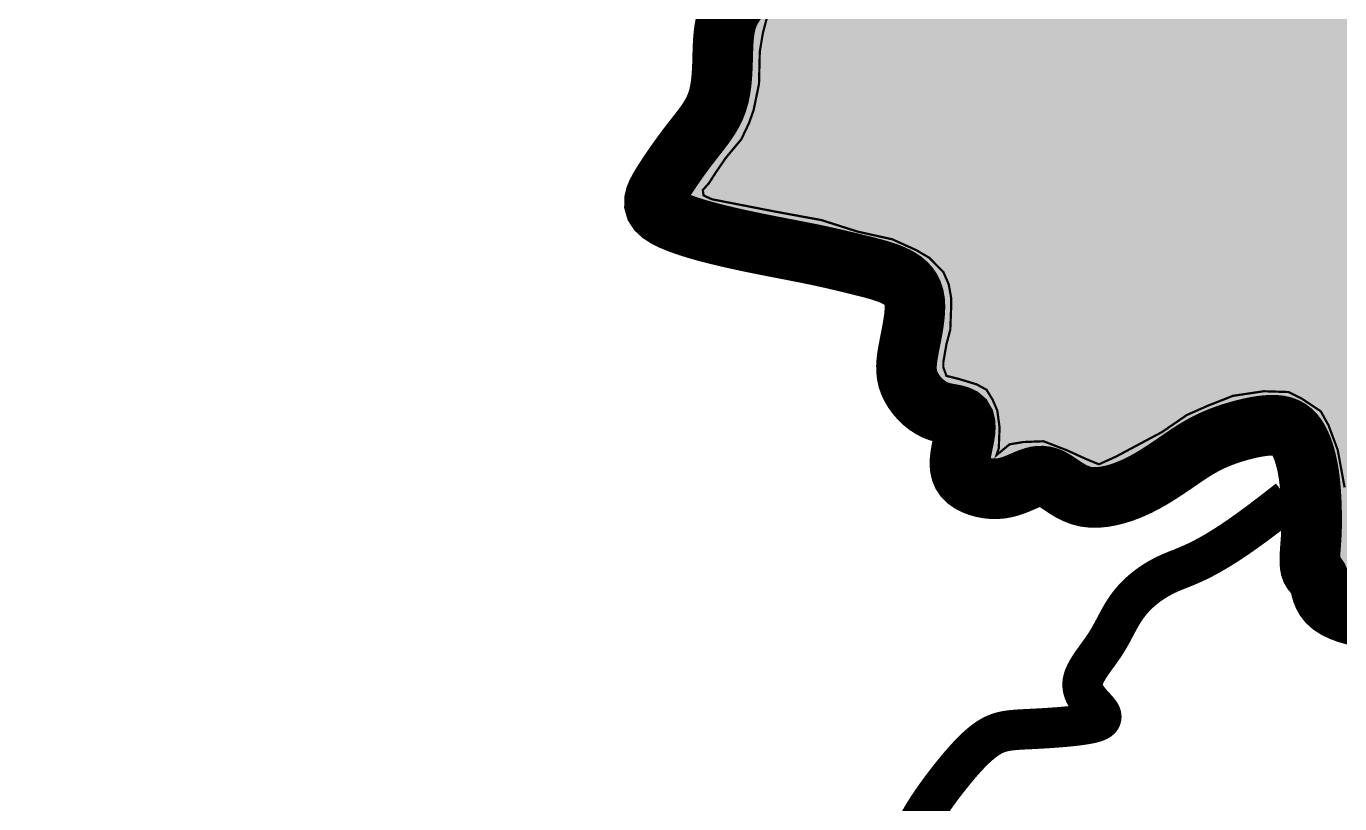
# Model space of a CAD drawing. Extents: x 13573007 to 21855834, y 2388446 to 8397471.
# Drawn here: x 17038103 to 17625063, y 2938338 to 3285891 of the extents above; entities that cross this region are included whole.
import ezdxf

# ---------------------------------------------------------------- set-up
doc = ezdxf.new("R2010")
doc.units = 0
doc.header["$MEASUREMENT"] = 0
doc.linetypes.add('ACAD_ISO10W100', pattern=[18.5, 12, -3, 0.5, -3])
for name, color, linetype in [('7大西南经济区', 21, 'CONTINUOUS'), ('BOUNDY', 13, 'CONTINUOUS'), ('片区', 3, 'CONTINUOUS'), ('边界', 7, 'CONTINUOUS')]:
    doc.layers.add(name, color=color, linetype=linetype)

msp = doc.modelspace()

# ---------------------------------------------------------------- hatches: boundary and pattern name
at = {"layer": '7大西南经济区'}
msp.add_hatch(color=256, dxfattribs=at).paths.add_polyline_path([(17288198.40569644, 4214883.126174193), (17288739.92357117, 4228414.726173852), (17294155.13782541, 4235992.423084624), (17301736.45908559, 4214883.126174193), (17310400.81609521, 4193232.557065096), (17331345.65321565, 4193723.441622972), (17340726.03012183, 4193232.557065096), (17350473.42288089, 4197021.416907534), (17356430.15500986, 4208387.950886641), (17357513.1907593, 4220837.029263079), (17352097.97650505, 4264138.167481273), (17361303.8513894, 4286871.258213591), (17361845.36926411, 4312310.68716513), (17367802.10139308, 4319347.111877237), (17376466.4584027, 4327466.080986675), (17382423.19053167, 4318805.862452678), (17395419.7260461, 4292283.911877919), (17404084.08305572, 4316099.547007568), (17404625.60093044, 4335585.050096113), (17406250.15455461, 4351822.965540882), (17428452.56495338, 4366978.382136535), (17426827.97582217, 4309604.37172002), (17420871.2436932, 4264679.439679936), (17428994.08282809, 4212176.810729083), (17441990.58283548, 4192691.28486643), (17452821.04685102, 4203516.569420978), (17463109.95748481, 4242487.598372176), (17476647.97536691, 4258725.536591049), (17505890.1536441, 4284706.214967147), (17514554.51065371, 4273339.658213932), (17523272.59835362, 4250682.895056725), (17536574.45763707, 4237392.341832638), (17550294.93893458, 4217048.192194745), (17556793.22444532, 4201892.775599092), (17559500.81381893, 4185113.587955657), (17544879.72468033, 4163463.01884656), (17549876.31689668, 4144358.584545374), (17561666.92082485, 4120703.152827032), (17577371.04571288, 4100135.105341155), (17601183.51799607, 4108284.242264748), (17612248.26233207, 4112635.47100633), (17628213.54150301, 4108119.13786722), (17653818.2010158, 4059945.046769988), (17671706.93207785, 4020763.106814802), (17681157.73452758, 3999264.577643361), (17692396.36613488, 3984872.099564791), (17704262.27230443, 3956602.571961176), (17721242.23617184, 3921088.128632765), (17733338.81023766, 3913420.360129207), (17724700.86170793, 3884243.745927334), (17741121.34961247, 3853936.185775518), (17742472.00221008, 3831407.134555258), (17756811.16544708, 3826846.847389832), (17771150.32868407, 3818703.464437798), (17791029.61994381, 3802742.436584704), (17819714.25091386, 3813993.739263535), (17836816.65126443, 3823486.975095987), (17869121.14683747, 3842473.446766853), (17882097.97090643, 3840526.319665585), (17897578.15289001, 3825808.257018816), (17922119.94465235, 3833355.983204912), (17951947.63402744, 3845432.340547841), (17955723.2751794, 3869207.642734174), (17945906.57267727, 3894115.136870872), (17939110.38309671, 3940156.227890067), (17939487.96496543, 3971101.88931118), (17947737.24467156, 4008960.312043939), (17964237.68595697, 4010078.475144457), (17990526.56614025, 4037193.440688759), (18028743.59642625, 4076007.217375755), (18040036.12762987, 4093197.133093171), (18034722.42800443, 4124784.682717226), (18038078.44695171, 4137084.249081872), (18048426.19275161, 4145190.783528946), (18070560.99774525, 4138766.66345492), (18086502.09662161, 4158334.176102407), (18080908.74354515, 4193555.676093776), (18094612.50829232, 4203339.432417519), (18133279.67540079, 4200010.609534435), (18151178.49046235, 4200849.220472772), (18160687.24040219, 4201128.749860849), (18152576.82873147, 4184915.680966705), (18150059.80564425, 4165348.168319218), (18156061.48125291, 4153851.820383787), (18165562.79939771, 4146257.224027634), (18155071.34035501, 4108181.17453441), (18164043.25934948, 4088755.36238005), (18181662.38545299, 4074219.515362579), (18190736.70675226, 4066591.373805024), (18232521.10796062, 4076551.948294729), (18243360.59076446, 4097871.108600236), (18257872.96198964, 4105080.465875387), (18283047.05848466, 4097346.87143353), (18295304.44393693, 4073031.731817268), (18289829.71988279, 4042783.163034223), (18282242.75304437, 4014922.490642786), (18282242.75304437, 4013023.812733412), (18276541.97596669, 3990240.062103987), (18265140.35262227, 3990240.062103987), (18236636.32897496, 3980746.787844419), (18211932.84639478, 3984544.105236053), (18185660.76227002, 3980536.541350272), (18164139.51893628, 4001292.771281451), (18156588.20112533, 4002047.550732292), (18150169.59341348, 3999028.455703031), (18141485.56550343, 3991858.119242359), (18130158.60654052, 3982800.856928688), (18120719.45040007, 3985065.172507107), (18108637.36320678, 3996009.383447882), (18094667.43768398, 4007708.35106539), (18068615.38946085, 3976007.910193436), (18052002.53288521, 3956761.216389831), (18061441.65351862, 3937891.912311651), (18056533.30226756, 3912984.440949056), (18055778.17403716, 3881661.389802523), (18071313.10233235, 3868726.55889225), (18105239.2684165, 3860150.380420502), (18135922.23190427, 3872523.837844849), (18166326.49153829, 3876321.155242443), (18183017.79571014, 3849583.581979256), (18189129.66896653, 3832652.216599703), (18175844.0597679, 3812222.363548312), (18161281.02464053, 3791666.932917658), (18148075.10410826, 3762048.250383221), (18139700.62657731, 3739190.357545096), (18135827.51859917, 3707449.811470892), (18142269.41892959, 3695859.886277217), (18161273.07106346, 3684591.918632768), (18180598.77205471, 3651109.927700438), (18200568.6772818, 3649178.273501493), (18202501.25448233, 3634690.867009394), (18188651.16522124, 3625676.488339014), (18180598.77205471, 3608291.623322606), (18164114.21975255, 3581039.406107187), (18152712.59643197, 3556356.977562428), (18146519.96674828, 3536644.647404552), (18176127.97406377, 3491240.297640141), (18189133.98995801, 3512580.751735598), (18235087.37931303, 3501226.902934033), (18255740.58202758, 3479551.350629669), (18253675.2440026, 3450650.62181522), (18289855.74654348, 3440401.1577795), (18314335.0104075, 3450381.363549352), (18337203.7814354, 3438791.438355677), (18369413.31859451, 3439113.395904906), (18398723.98995282, 3402733.923674155), (18377300.0714171, 3348946.288515642), (18373143.56528878, 3347505.635498285), (18350936.80398395, 3351784.078879878), (18319936.12820268, 3326620.524363041), (18292095.67268661, 3307161.974139232), (18267986.78276208, 3325442.795295145), (18248865.92188751, 3327104.690197878), (18230576.38735224, 3316302.384717189), (18217111.63902195, 3312287.26355479), (18199816.74468506, 3307161.974139232), (18190108.64266665, 3287237.202638098), (18171551.11654285, 3258967.067508291), (18154092.94385393, 3244010.036157835), (18130815.34476168, 3242348.141255103), (18106706.45483715, 3234869.625579875), (18087585.59396258, 3248995.720866021), (18075115.45032362, 3247333.825963292), (18064307.99487032, 3244010.036157835), (18046018.49584209, 3222405.425196458), (18008608.10043225, 3248995.720866021), (17994475.30411467, 3239024.351449646), (17972029.06686876, 3236531.520482607), (17957896.23504413, 3245671.931060564), (17951245.51780852, 3258967.067508291), (17950414.15596217, 3246502.867124874), (17944594.76506586, 3238193.415385336), (17927967.91871626, 3227391.109904647), (17909478.45017076, 3222194.85332799), (17893051.57333844, 3222405.425196458), (17880581.42969948, 3244840.994996253), (17858135.22796061, 3257305.172605563), (17834857.62886835, 3262290.857313752), (17817399.45617944, 3258136.131443981), (17807423.3625725, 3249826.656930335), (17799109.95715122, 3238193.415385336), (17786583.42833194, 3224512.05285871), (17765018.22728205, 3218595.021048892), (17742184.46619609, 3219017.662924722), (17718927.88727181, 3220708.253202144), (17719350.74061717, 3235923.497376621), (17713853.7181416, 3236768.803902384), (17707933.84232067, 3235078.213624962), (17703282.52653581, 3225780.001260303), (17693979.8949661, 3217327.0726473), (17690174.25036492, 3204225.060626075), (17685945.78792542, 3187741.845275898), (17685100.11674174, 3173371.884853076), (17684254.41005103, 3158156.617904495), (17694402.74831146, 3132797.854839593), (17704973.9044102, 3115469.378511865), (17711739.48692185, 3095182.363505121), (17700745.4419707, 3075317.990374207), (17694825.60165681, 3063061.262104642), (17691865.66374635, 3043196.888973728), (17697362.68622192, 3019106.05153631), (17673683.21844525, 3025445.747996062), (17648312.40830122, 3030940.13793005), (17631398.48752915, 3029249.570426736), (17623787.26934086, 3044464.814601213), (17621673.00261408, 3063061.262104642), (17614484.60226411, 3096450.28913261), (17602644.88612929, 3107861.73365052), (17586999.56090033, 3113356.146358613), (17569239.96894459, 3109129.682052113), (17543869.12329352, 3097718.237534203), (17516384.0464227, 3082080.328709789), (17493127.46749843, 3087997.360519607), (17467333.80400904, 3085461.486490525), (17467756.62184736, 3109129.682052113), (17452111.2966184, 3120963.768445853), (17440271.58048357, 3130261.980810512), (17439425.87379286, 3160269.850057743), (17439003.0204475, 3173794.526728906), (17414115.0268102, 3177863.257813009), (17388469.02628525, 3181910.694316747), (17352024.74361424, 3194727.58826668), (17322329.39877424, 3204846.197058173), (17336502.16515544, 3241273.143123958), (17352699.63433342, 3270279.800620992), (17356749.00928772, 3290517.000671826), (17367547.2914338, 3306706.764218925), (17381073.51018548, 3315167.507980585), (17380370.30701589, 3348530.315665891), (17367547.2914338, 3355950.621766793), (17352024.74361424, 3366743.797464859), (17304782.14815792, 3368767.515716728), (17294658.72609177, 3390353.849580711), (17289259.56969912, 3424082.528020201), (17290609.35113747, 3451740.034171939), (17281160.8197905, 3475350.103819938), (17273736.99124032, 3494238.152525479), (17284535.30402563, 3509753.331633855), (17303432.33608031, 3523919.376929086), (17291284.24185664, 3536736.270879019), (17270362.53764443, 3538759.989130888), (17249440.80279297, 3536736.270879019), (17226494.39578398, 3536736.270879019), (17206247.5516517, 3540783.707382757), (17187350.51959702, 3537410.837785592), (17165753.89402638, 3533363.401281856), (17124585.34568189, 3521895.658677217), (17137408.33062474, 3551576.883080821), (17139433.03342152, 3566417.495282626), (17144832.18981417, 3581932.674391001), (17138083.25198316, 3596773.286592806), (17129984.50207455, 3612288.483233329), (17132009.17423208, 3639945.989385067), (17143967.44326711, 3653601.936130047), (17162785.4180491, 3666763.289944649), (17157629.83609879, 3691590.699209319), (17169777.93032246, 3717899.054015761), (17188674.96237715, 3720597.339174205), (17208246.91579025, 3730715.947965696), (17227143.94784493, 3752302.281829679), (17235242.69775355, 3766468.327124909), (17246715.90125804, 3764444.608873039), (17251265.84235787, 3759470.052061796), (17268201.98506474, 3780152.141062737), (17273036.76186291, 3792776.68193135), (17281135.51177152, 3797498.702873809), (17304081.91878051, 3803569.857629417), (17315246.81817651, 3806474.848697901), (17317128.65025163, 3823396.550886154), (17300770.06116862, 3849772.290828295), (17325003.62299272, 3880471.221329022), (17331815.21808621, 3915205.894391112), (17343473.74574304, 3953129.741941214), (17347237.3407042, 3968171.289168119), (17346662.87518659, 4003575.000695359), (17344638.20302907, 4017741.045990586), (17345313.09374824, 4039327.397386719), (17344638.20302907, 4057540.861653537), (17345313.09374824, 4075754.343452506), (17348848.83374969, 4095804.996074159), (17323938.83397732, 4111501.66209437), (17307518.99899963, 4110157.588798568), (17300095.17044944, 4101388.131352372), (17287947.07622577, 4093293.258344896), (17282783.19144219, 4122868.218847584), (17278498.5448788, 4145235.401051208), (17273035.79868313, 4186737.381777544), (17283216.23610616, 4207475.223676682), (17281158.63781803, 4211635.538530417)])

# ---------------------------------------------------------------- linework, layer by layer
at = {"layer": 'BOUNDY', "linetype": 'Continuous', "ltscale": 5, "flags": 128}
for points, const_width in [([(17357491.32478149, 3299763.526461356), (17356061.969786, 3297933.119816043), (17354733.1158957, 3296107.805838146), (17353536.56986268, 3294263.091237553), (17352504.13843901, 3292374.482789346), (17351658.65195455, 3290420.548851871), (17350987.03549714, 3288392.10447044), (17350467.23769517, 3286283.026320198), (17350077.20728876, 3284087.191094914), (17349794.89294352, 3281798.475479045), (17349598.24336232, 3279410.756147736), (17349465.20724805, 3276917.909785443), (17349373.73326631, 3274313.813085937), (17349300.55072071, 3271598.860119739), (17349217.51109423, 3268799.514510938), (17349095.24658234, 3265948.757306942), (17348904.38930602, 3263079.569527217), (17348615.57134898, 3260224.932209858), (17348199.42486943, 3257417.826365017), (17347626.5820256, 3254691.23303079), (17346867.6748267, 3252078.133235955), (17345902.49819221, 3249601.332788625), (17344747.4973789, 3247242.936670118), (17343428.28036757, 3244974.874613144), (17341970.455139, 3242769.076369041), (17340399.62963672, 3240597.471689143), (17338741.41187878, 3238431.990324789), (17337021.40977146, 3236244.562027314), (17335265.23137005, 3234007.116557368), (17333497.11270542, 3231700.536209428), (17331735.80253036, 3229341.513608851), (17329998.67761047, 3226955.693924137), (17328303.11486037, 3224568.722323784), (17326666.49112017, 3222206.243985602), (17325106.18319274, 3219893.904087403), (17323639.56788094, 3217657.347797685), (17322284.02209939, 3215522.22029426), (17321065.42476924, 3213507.861561411), (17320043.66332205, 3211608.390781366), (17319287.12727042, 3209811.62195214), (17318864.2061642, 3208105.369071745), (17318843.28962775, 3206477.446128883), (17319292.76709916, 3204915.667130881), (17320281.02816553, 3203407.846057125), (17321876.46237673, 3201941.796924257), (17324122.59650888, 3200507.97097505), (17326963.5062805, 3199107.368561708), (17330318.40459915, 3197743.627299824), (17334106.50444688, 3196420.384795674), (17338247.0187685, 3195141.278674164), (17342659.16050883, 3193909.946532258), (17347262.14261265, 3192730.026004174), (17351975.17798753, 3191605.154686877), (17356724.22037931, 3190537.757669845), (17361462.18629093, 3189525.409854286), (17366148.73298915, 3188564.47365255), (17370743.51781519, 3187651.311439731), (17375206.19803579, 3186782.285590925), (17379496.4309177, 3185953.758518481), (17383573.87376489, 3185162.09258818), (17387398.18380685, 3184403.650193744), (17390941.04328664, 3183675.016016969), (17394222.23405452, 3182973.663947814), (17397273.56271358, 3182297.290155002), (17400126.83612765, 3181643.590816566), (17402813.86093707, 3181010.26211054), (17405366.44389392, 3180395.000224271), (17407816.39175029, 3179795.50132648), (17410195.51118375, 3179209.461595201), (17412528.46175344, 3178633.061536857), (17414811.31420942, 3178056.418980741), (17417032.99203427, 3177468.136056595), (17419182.41882236, 3176856.814922103), (17421248.51809354, 3176211.057707005), (17423220.2133304, 3175519.466559672), (17425086.4281273, 3174770.643637785), (17426836.08600409, 3173953.191061773), (17428457.72096427, 3173054.387309858), (17429938.3088714, 3172056.216095843), (17431264.43596096, 3170939.337426134), (17432422.68858017, 3169684.411325761), (17433399.65300174, 3168272.097810441), (17434181.9155729, 3166683.05692383), (17434756.06256635, 3164897.948672333), (17435108.68025483, 3162897.43308098), (17435234.68771489, 3160673.537702569), (17435162.33505221, 3158263.760294103), (17434928.2050273, 3155716.9661031), (17434568.88047518, 3153082.020423644), (17434120.94423087, 3150407.788512566), (17433620.97905488, 3147743.135654637), (17433105.56781949, 3145136.927106687), (17432611.29328521, 3142638.028172114), (17432172.57046612, 3140283.714254656), (17431815.14279456, 3138064.901438811), (17431562.58588196, 3135960.915955984), (17431438.47526522, 3133951.084037581), (17431466.38663025, 3132014.731896379), (17431669.89547671, 3130131.185782411), (17432072.57741602, 3128279.771917769), (17432698.00813408, 3126439.81654317), (17433561.49808975, 3124599.780329772), (17434645.29791386, 3122784.661763617), (17435923.39312197, 3121028.593779811), (17437369.76930411, 3119365.7093414), (17438958.41197582, 3117830.141364866), (17440663.30672713, 3116456.022803941), (17442458.43903632, 3115277.486575105), (17444317.79460521, 3114328.665641406), (17446212.17475744, 3113626.606260695), (17448099.64486869, 3113120.007963189), (17449935.08608551, 3112740.4836391), (17451673.37955447, 3112419.646132075), (17453269.40657111, 3112089.108323016), (17454678.04824473, 3111680.483092823), (17455854.18579639, 3111125.383285143), (17456752.70044716, 3110355.421790191), (17457343.51293655, 3109320.106488922), (17457656.70248778, 3108040.525448778), (17457737.38791706, 3106555.661765196), (17457630.68804057, 3104904.498524302), (17457381.72163726, 3103126.018812218), (17457035.60756059, 3101259.205715069), (17456637.46455224, 3099343.042337605), (17456232.41150291, 3097416.511756637), (17455864.00897713, 3095514.373389342), (17455569.58505423, 3093654.491977104), (17455384.90959914, 3091850.508545795), (17455345.75240226, 3090116.064167851), (17455487.88344027, 3088464.799878457), (17455847.07250358, 3086910.356731423), (17456459.08945711, 3085466.375780561), (17457359.70420302, 3084146.498070368), (17458570.12120546, 3082963.293577814), (17460053.28343721, 3081925.047981822), (17461757.56847025, 3081038.975884476), (17463631.35387661, 3080312.291869231), (17465623.01726551, 3079752.210566112), (17467680.93617173, 3079365.946539947), (17469753.48824175, 3079160.714411446), (17471789.05101033, 3079143.728782692), (17473745.23242475, 3079315.504973092), (17475616.56204523, 3079649.761227229), (17477406.79977001, 3080113.516507008), (17479119.70546009, 3080673.78981159), (17480759.0390882, 3081297.600084254), (17482328.56044085, 3081951.966324159), (17483832.02952804, 3082603.907474586), (17485273.20621075, 3083220.442534694), (17486658.06905837, 3083769.994975337), (17488001.47139938, 3084226.606396296), (17489320.48515888, 3084565.7229063), (17490632.18237372, 3084762.790614077), (17491953.63500626, 3084793.255628356), (17493301.91501887, 3084632.564048552), (17494694.0944484, 3084256.162002021), (17496147.24518271, 3083639.49559749), (17497677.64331312, 3082774.562073209), (17499298.38062735, 3081719.563241386), (17501021.75307931, 3080549.252071687), (17502860.05654843, 3079338.381515154), (17504825.58691414, 3078161.704513513), (17506930.64013036, 3077093.974036434), (17509187.51196475, 3076209.943044269), (17511608.49840851, 3075584.364478745), (17514198.74811085, 3075275.450266236), (17516934.82102366, 3075275.24817855), (17519786.12975688, 3075559.264944204), (17522722.08710672, 3076103.007310339), (17525712.10572036, 3076881.982014784), (17528725.59828223, 3077871.695786052), (17531731.9775513, 3079047.655361974), (17534700.65617473, 3080385.367480376), (17537605.11161299, 3081859.106124648), (17540435.08039327, 3083438.214316302), (17543184.36374427, 3085090.802294471), (17545846.7628947, 3086784.980316916), (17548416.07911052, 3088488.858641394), (17550886.11365767, 3090170.547525668), (17553250.66769035, 3091798.157227495), (17555503.54254903, 3093339.797986009), (17557645.29710175, 3094770.744164743), (17559703.52088572, 3096094.926373371), (17561712.56111474, 3097323.439364591), (17563706.76496537, 3098467.377835223), (17565720.47965141, 3099537.836519339), (17567788.0523494, 3100545.910132387), (17569943.83031042, 3101502.693408438), (17572222.16071101, 3102419.281044313), (17574644.31577833, 3103302.463257023), (17577179.26786752, 3104141.812241905), (17579782.91434707, 3104922.595639982), (17582411.15262271, 3105630.081138843), (17585019.8800257, 3106249.536388823), (17587564.99403627, 3106766.229049572), (17590002.39191116, 3107165.426808679), (17592287.97113062, 3107432.397325792), (17594387.2150919, 3107553.641005688), (17596303.95145626, 3107520.589242958), (17598051.5938765, 3107325.906195947), (17599643.55611713, 3106962.256004372), (17601093.2518682, 3106422.302817264), (17602414.09474523, 3105698.710774341), (17603619.49855001, 3104784.144033947), (17604722.87697257, 3103671.266735801), (17605735.84841104, 3102357.845791885), (17606662.85017045, 3100862.059165993), (17607506.5244502, 3099207.187575557), (17608269.51330067, 3097416.511756637), (17608954.45877226, 3095513.312426665), (17609564.0030271, 3093520.870303073), (17610100.78811558, 3091462.466140547), (17610567.45612533, 3089361.380637893), (17610967.19117375, 3087238.237058082), (17611305.34508736, 3085103.028725171), (17611587.81187148, 3082963.091490128), (17611820.48538239, 3080825.761213236), (17612009.25947638, 3078698.373754778), (17612160.02808423, 3076588.264947095), (17612278.68513675, 3074502.770659783), (17612371.12449022, 3072449.226753124), (17612442.05453904, 3070432.715761744), (17612491.44130857, 3068449.307057344), (17612518.0655113, 3066492.816685968), (17612520.70756169, 3064557.060712286), (17612498.14817221, 3062635.85520097), (17612449.16783185, 3060723.016188749), (17612372.54717858, 3058812.359758922), (17612267.06670137, 3056897.701938906), (17612135.01290889, 3054979.002337241), (17611992.69556911, 3053080.794616872), (17611859.93043245, 3051233.755993926), (17611756.53317483, 3049468.563675218), (17611702.31947215, 3047815.894858249), (17611717.10500033, 3046306.42676846), (17611820.7055098, 3044970.836584725), (17612032.9366392, 3043839.801532486), (17612365.3829983, 3042929.296792754), (17612796.70455964, 3042196.48947128), (17613297.3302296, 3041583.844648012), (17613837.68891455, 3041033.827393585), (17614388.20952089, 3040488.90279726), (17614919.32088049, 3039891.5359483), (17615401.45189972, 3039184.191917338), (17615805.03152223, 3038309.335793638), (17616117.45895357, 3037226.34755195), (17616394.01489408, 3035962.266792812), (17616706.95038052, 3034561.048002251), (17617128.51652415, 3033066.645694234), (17617730.964399, 3031523.014345475), (17618586.54500456, 3029974.108451315), (17619767.50948937, 3028463.882516407), (17621346.10881568, 3027036.291026779), (17623368.49497171, 3025730.034160697), (17625776.4233789, 3024562.794753619), (17628485.55029841, 3023547.001314619), (17631411.53206588, 3022695.082352766), (17634470.02486797, 3022019.466395759), (17637576.68507756, 3021532.58195267), (17640647.16895582, 3021246.857523256)], 27074.99999999999), ([(17602110.2190903, 3074357.730188676), (17598094.80437548, 3071226.942735993), (17594643.44882877, 3068559.827135214), (17591690.02098502, 3066301.785410651), (17589168.38926734, 3064398.219558679), (17587012.42217334, 3062794.531584986), (17585155.98808886, 3061436.123504573), (17583532.95558603, 3060268.397313812), (17582077.19293894, 3059236.755018392), (17580731.94825561, 3058294.46118445), (17579477.98696817, 3057426.230545425), (17578305.45408191, 3056624.640395203), (17577204.49456485, 3055882.268009045), (17576165.25342228, 3055191.690671527), (17575177.87554772, 3054545.485685849), (17574232.50602098, 3053936.230336585), (17573319.28962381, 3053356.501898997), (17572429.9329287, 3052800.012865373), (17571562.38780828, 3052265.01647503), (17570716.16755338, 3051750.90120294), (17569890.78552933, 3051257.055477508), (17569085.7550642, 3050782.867764392), (17568300.58948608, 3050327.726501309), (17567534.80216028, 3049891.020144605), (17566787.90637763, 3049472.137141311), (17566059.4154662, 3049070.465947771), (17565348.84279133, 3048685.395001703), (17564655.70168109, 3048316.312768766), (17563979.50546356, 3047962.607686677), (17563319.7674668, 3047623.668221095), (17562676.0010189, 3047298.88279111), (17562047.71944793, 3046987.639881008), (17561434.43611921, 3046689.327928507), (17560835.66432358, 3046403.335371324), (17560250.91742636, 3046129.050684431), (17559679.70875563, 3045865.862296232), (17559121.55163945, 3045613.158653759), (17558575.95936866, 3045370.328222671), (17558042.44534583, 3045136.759449997), (17557520.52286179, 3044911.84078277), (17557009.70528187, 3044694.960677334), (17556509.50589688, 3044485.507571408), (17556019.43807216, 3044282.869921335), (17555539.01513578, 3044086.436174148), (17555067.75037856, 3043895.59478619), (17554605.15720309, 3043709.734213808), (17554150.74890019, 3043528.242885404), (17553704.03879793, 3043350.509266638), (17553264.54022439, 3043175.921804541), (17552831.78017946, 3043003.886687838), (17552405.34031303, 3042833.881053411), (17551984.81583507, 3042665.399779835), (17551569.80199279, 3042497.937754997), (17551159.89410789, 3042330.989838847), (17550754.6874276, 3042164.050919273), (17550353.7771991, 3041996.61587485), (17549956.75866963, 3041828.179584154), (17549563.28177364, 3041658.307873913), (17549173.21482213, 3041486.850372785), (17548786.48081334, 3041313.727685519), (17548403.00278278, 3041138.860388928), (17548022.70361693, 3040962.169078448), (17547645.50642581, 3040783.574340203), (17547271.33409591, 3040602.99676963), (17546900.10966273, 3040420.356952854), (17546531.76972182, 3040235.593208381), (17546166.30555601, 3040048.714812183), (17545803.72211994, 3039859.748800554), (17545444.02425648, 3039668.722172537), (17545087.21695752, 3039475.661955112), (17544733.30506594, 3039280.595156633), (17544382.29353638, 3039083.54879477), (17544034.18724896, 3038884.549896502), (17543688.99115832, 3038683.625470185), (17543346.7102191, 3038480.802533486), (17543007.34923692, 3038276.10809476), (17542670.91324092, 3038069.569190302), (17542337.40703674, 3037861.212819153), (17542006.8356535, 3037651.066008293), (17541679.20389684, 3037439.155766078), (17541354.51675864, 3037225.509119489), (17541032.77915628, 3037010.153067567), (17540713.99593265, 3036793.114646607), (17540398.17207964, 3036574.42085565), (17540085.31247737, 3036354.09873099), (17539775.42204322, 3036132.175271668), (17539468.50569458, 3035908.677504667), (17539164.56834884, 3035683.63243834), (17538863.61492337, 3035457.067099669), (17538565.65033557, 3035229.008497008), (17538270.67946555, 3034999.483657339), (17537978.70726795, 3034768.519579702), (17537689.73869742, 3034536.143291079), (17537403.77859683, 3034302.381818452), (17537120.83188356, 3034067.262151548), (17536840.90351225, 3033830.811335974), (17536563.99832578, 3033593.056370773), (17536290.12135328, 3033354.024282926), (17536019.27743764, 3033113.742080786), (17535751.47153349, 3032872.236782023), (17535486.70852096, 3032629.535404303), (17535224.99331744, 3032385.664974608), (17534966.3308403, 3032140.65249198), (17534710.72604419, 3031894.5249834), (17534458.18380924, 3031647.309457221), (17534208.70901556, 3031399.032940426), (17533962.30665506, 3031149.722450682), (17533718.98157062, 3030899.404996344), (17533478.73875411, 3030648.10759508), (17533241.58304842, 3030395.857264557), (17533007.51940818, 3030142.681022444), (17532776.55271353, 3029888.605886408), (17532548.6879191, 3029633.658874118), (17532323.92737181, 3029377.866518953), (17532102.2629133, 3029121.253454396), (17531883.68403824, 3028863.84382964), (17531668.17994328, 3028605.661793881), (17531455.7400486, 3028346.731505626), (17531246.35373713, 3028087.077104756), (17531040.01031728, 3027826.722749778), (17530836.69913472, 3027565.692599201), (17530636.39917882, 3027304.008883693), (17530439.04786469, 3027041.686197081), (17530244.57232566, 3026778.737242603), (17530052.89962055, 3026515.17469556), (17529863.95684542, 3026251.011259192), (17529677.67105909, 3025986.259618112), (17529493.96935762, 3025720.932456934), (17529312.7788371, 3025455.042469584), (17529134.02394862, 3025188.601865702), (17528957.61886151, 3024921.620945715), (17528783.47502561, 3024654.109535077), (17528611.50396527, 3024386.077449926), (17528441.61724211, 3024117.534534344), (17528273.72634323, 3023848.490585842), (17528107.74275573, 3023578.955457815), (17527943.57804121, 3023308.938938462), (17527781.14368679, 3023038.450881177), (17527620.35121681, 3022767.501092785), (17527461.11215563, 3022496.099408054), (17527303.33799036, 3022224.255652436), (17527146.9402826, 3021951.979632759), (17526991.83051945, 3021679.281183788), (17526837.92018802, 3021406.170130976), (17526685.12084992, 3021132.656299778), (17526533.3440295, 3020858.749506333), (17526382.50117661, 3020584.459585407), (17526232.50385286, 3020309.79635314), (17526083.2635826, 3020034.769625672), (17525934.69185294, 3019759.38923777), (17525786.70018823, 3019483.665005573), (17525639.20007558, 3019207.606763848), (17525492.10311384, 3018931.224328735), (17525345.32075287, 3018654.527535), (17525198.76451702, 3018377.526180157), (17525052.34593065, 3018100.230117598), (17524905.97648086, 3017822.64915415), (17524759.567692, 3017544.793115267), (17524613.03112568, 3017266.671826401), (17524466.27826901, 3016988.295122319), (17524319.22060908, 3016709.672809848), (17524171.76970752, 3016430.81471444), (17524023.83701415, 3016151.730670863), (17523875.33412786, 3015872.430485942), (17523726.17249848, 3015592.924003758), (17523576.26365037, 3015313.221040451), (17523425.51914515, 3015033.331421473), (17523273.8504699, 3014753.264953651), (17523121.16907449, 3014473.031481066), (17522967.38659503, 3014192.640819856), (17522812.41448136, 3013912.102804788), (17522656.16422059, 3013631.427233377), (17522498.54737432, 3013350.623959013), (17522339.47546692, 3013069.702779212), (17522178.85994823, 3012788.673538052), (17522016.61241712, 3012507.546051675), (17521852.64432342, 3012226.330136218), (17521686.87374802, 3011945.036036232), (17521519.24499781, 3011663.675626078), (17521349.70893623, 3011382.261171275), (17521178.21635218, 3011100.804955968), (17521004.71814634, 3010819.319264301), (17520829.16510762, 3010537.81638042), (17520651.50809945, 3010256.308579155), (17520471.69791074, 3009974.808126026), (17520289.71170546, 3009693.32896293), (17520105.63136549, 3009411.8915324), (17519919.56503601, 3009130.517971971), (17519731.6208622, 3008849.23035399), (17519541.90695198, 3008568.050788053), (17519350.53156228, 3008287.001393073), (17519157.60272653, 3008006.104260021), (17518963.22870167, 3007725.381498494), (17518767.52407761, 3007444.855627873), (17518570.62981935, 3007164.550778725), (17518372.69344838, 3006884.491537967), (17518173.86241169, 3006604.702445948), (17517974.28411902, 3006325.20808027), (17517774.10612912, 3006046.032981285), (17517573.47592624, 3005767.201717281), (17517372.54088284, 3005488.738847234), (17517171.44855769, 3005210.668948748), (17516970.34643503, 3004933.016562172), (17516769.38192458, 3004655.806246483), (17516568.70254786, 3004379.062579283), (17516368.4557891, 3004102.810100921), (17516168.7890953, 3003827.073389002), (17515969.84995069, 3003551.876993188), (17515771.78583951, 3003277.245481768), (17515574.74424602, 3003003.203404405), (17515378.8726172, 3002729.77532939), (17515184.31843729, 3002456.985815697), (17514991.22919054, 3002184.859422305), (17514799.75232394, 3001913.420708188), (17514610.03532173, 3001642.694232323), (17514422.2257054, 3001372.704563), (17514236.4708847, 3001103.476268508), (17514052.91838111, 3000835.033879885), (17513871.71567889, 3000567.401984044), (17513693.01018776, 3000300.605121338), (17513516.94942923, 3000034.667869368), (17513343.68088754, 2999769.614768484), (17513173.35200967, 2999505.470405602), (17513006.11027987, 2999242.259321072), (17512842.10318239, 2998980.006083184), (17512681.47820146, 2998718.735250914), (17512524.38278408, 2998458.471373924), (17512370.96441449, 2998199.239039131), (17512221.37057693, 2997941.062777572), (17512075.74875565, 2997683.967166849), (17511934.24639763, 2997427.976756626), (17511797.01098712, 2997173.116115191), (17511664.19004561, 2996919.409801521), (17511535.93098284, 2996666.882374593), (17511412.38128306, 2996415.558402696), (17511293.6884305, 2996165.462426179), (17511179.99994667, 2995916.619022646), (17511071.46324129, 2995669.052751073), (17510968.22579862, 2995422.788170435), (17510870.43514015, 2995177.849830397), (17510778.23863836, 2994934.262308561), (17510691.77614065, 2994692.049335026), (17510611.15609021, 2994451.231380262), (17510536.47929342, 2994211.828085863), (17510467.84648211, 2993973.859102734), (17510405.35853715, 2993737.344091096), (17510349.11611588, 2993502.302692541), (17510299.22009917, 2993268.754548662), (17510255.7711816, 2993036.719310367), (17510218.83902611, 2992806.213350304), (17510188.36875917, 2992577.239956045), (17510164.27432658, 2992349.799118274), (17510146.46971138, 2992123.890827679), (17510134.86885937, 2991899.515093573), (17510129.38582809, 2991676.67192527), (17510129.93448885, 2991455.361304143), (17510136.42886193, 2991235.583248817), (17510148.77514453, 2991017.336921104), (17510166.84839042, 2990800.618251123), (17510190.51583023, 2990585.422302865), (17510219.6448064, 2990371.744177573), (17510254.10254957, 2990159.578957864), (17510293.75629039, 2989948.921744981), (17510338.47340854, 2989739.767612227), (17510388.12106015, 2989532.11164222), (17510442.56658764, 2989325.948936203), (17510501.67725892, 2989121.274586105), (17510565.32030465, 2988918.083674544), (17510633.36302997, 2988716.371284136), (17510705.67274006, 2988516.132516124), (17510782.1166283, 2988317.3624345), (17510862.56199987, 2988120.056149819), (17510946.87619717, 2987924.208754011), (17511034.92637636, 2987729.815311068), (17511126.57987984, 2987536.870922231), (17511221.70397551, 2987345.370670118), (17511320.1659313, 2987155.309655973), (17511421.83297785, 2986966.682953098), (17511526.57245757, 2986779.485662737), (17511634.25156386, 2986593.712867507), (17511744.73763914, 2986409.359650024), (17511857.89795132, 2986226.421092906), (17511973.59973104, 2986044.892306709), (17512091.71024622, 2985864.768364736), (17512212.09680201, 2985686.044358918), (17512334.62666632, 2985508.715362557), (17512459.16710706, 2985332.776495525), (17512585.58542939, 2985158.222812497), (17512713.7488267, 2984985.049414718), (17512843.52464141, 2984813.25140343), (17512974.78010418, 2984642.823842623), (17513107.38252015, 2984473.761842855), (17513241.19912, 2984306.060468116), (17513376.09717162, 2984139.714838275), (17513511.94405468, 2983974.720008009), (17513648.60688807, 2983811.071087875), (17513785.95305146, 2983648.76316049), (17513923.84977551, 2983487.791308471), (17514062.16436537, 2983328.150623747), (17514200.76401444, 2983169.836188936), (17514339.51610239, 2983012.843095967), (17514478.28782262, 2982857.16643677), (17514616.94648029, 2982702.801303276), (17514755.35930605, 2982549.742768788), (17514893.39364232, 2982397.985934549), (17515030.91642173, 2982247.525883176), (17515167.79364558, 2982098.357697287), (17515303.89079364, 2981950.476478123), (17515439.07368095, 2981803.877298989), (17515573.20778729, 2981658.555270442), (17515706.15881594, 2981514.505447158), (17515837.79239567, 2981371.722949007), (17515967.97415526, 2981230.202839979), (17516096.56864317, 2981089.940221318), (17516223.43604924, 2980950.930184954), (17516348.43540849, 2980813.16780419), (17516471.42583044, 2980676.64818027), (17516592.26635011, 2980541.36639581), (17516710.81611426, 2980407.317524114), (17516826.93415792, 2980274.496675738), (17516940.47959061, 2980142.8989333), (17517051.31122382, 2980012.519379416), (17517159.28667696, 2979883.353106015), (17517264.26349492, 2979755.395195716), (17517366.09911086, 2979628.640740448), (17517464.65092064, 2979503.084822827), (17517559.77639468, 2979378.722534784), (17517651.33292885, 2979255.548977562), (17517739.17799355, 2979133.559205838), (17517823.16905917, 2979012.748339483), (17517903.1635216, 2978893.111451798), (17517979.01885124, 2978774.643625402), (17518050.59251846, 2978657.339961537), (17518117.74188192, 2978541.195542821), (17518180.32444926, 2978426.205451869), (17518238.19761635, 2978312.364780613), (17518291.21885361, 2978199.668620982), (17518339.24559416, 2978088.112055593), (17518382.13527115, 2977977.690176376), (17518419.74535497, 2977868.398065948), (17518451.93320425, 2977760.230806925), (17518478.5563639, 2977653.183509865), (17518499.47222979, 2977547.251238757), (17518514.53823508, 2977442.429085531), (17518523.6118129, 2977338.712142118), (17518526.55043365, 2977236.095500448), (17518523.21153046, 2977134.574243137), (17518513.45249923, 2977034.143471428), (17518497.13088484, 2976934.798249313), (17518474.10400869, 2976836.533678033), (17518444.22937842, 2976739.344840207), (17518407.36438991, 2976643.226837077), (17518363.36655082, 2976548.174741947), (17518312.09325702, 2976454.183646747), (17518253.40197892, 2976361.248643407), (17518187.15007515, 2976269.36480523), (17518113.19509061, 2976178.527242773), (17518031.39442118, 2976088.73102934), (17517941.60553725, 2975999.971256861), (17517843.68583472, 2975912.242998638), (17517737.49274673, 2975825.541374543), (17517622.88374366, 2975739.861439251), (17517499.71629591, 2975655.19830332), (17517367.84776212, 2975571.547040054), (17517227.13568719, 2975488.902750694), (17517077.43739249, 2975407.260508546), (17516918.61042292, 2975326.615414851), (17516750.51213713, 2975246.962552228), (17516573.00004275, 2975168.297012606), (17516385.94278605, 2975090.613869288), (17516189.25371678, 2975013.908223518), (17515982.85747232, 2974938.175157913), (17515766.67876454, 2974863.409755089), (17515540.64211906, 2974789.60711629), (17515304.67221053, 2974716.762324133), (17515058.69363905, 2974644.870461234), (17514802.63107927, 2974573.92661021), (17514536.45387204, 2974503.925881618), (17514260.31061919, 2974434.863348761), (17513974.39466329, 2974366.734094256), (17513678.89942141, 2974299.533219346), (17513374.01816161, 2974233.255797335), (17513059.94430096, 2974167.896920153), (17512736.87118204, 2974103.451689043), (17512404.99211015, 2974039.915186622), (17512064.51171549, 2973977.282486194), (17511715.67929448, 2973915.548689001), (17511358.75543119, 2973854.708877661), (17510994.00059791, 2973794.758153417), (17510621.67541595, 2973735.691589572), (17510242.04032035, 2973677.504278057), (17509855.35593243, 2973620.191310802), (17509461.88279898, 2973563.747761109), (17509061.88142957, 2973508.168739536), (17508655.61233373, 2973453.449328699), (17508243.33609553, 2973399.584592589), (17507825.31326176, 2973346.569651076), (17507401.80434199, 2973294.399586775), (17506973.069883, 2973243.069463679), (17506539.37043162, 2973192.574401655), (17506100.96649738, 2973142.909464695), (17505658.11866434, 2973094.069744729), (17505211.08747931, 2973046.050343), (17504760.13341458, 2972998.846332812), (17504305.51709147, 2972952.452806094), (17503847.49898227, 2972906.86486409), (17503386.33963378, 2972862.077580103), (17502922.29963006, 2972818.08603675), (17502455.63948067, 2972774.885335275), (17501986.61969514, 2972732.470567607), (17501515.5008948, 2972690.836807051), (17501042.54355194, 2972649.979145535), (17500568.00821336, 2972609.892684304), (17500092.15546311, 2972570.572496661), (17499615.24581076, 2972532.013674536), (17499137.53976585, 2972494.211309859), (17498659.29791243, 2972457.160485246), (17498180.78076006, 2972420.856283315), (17497702.24885555, 2972385.293814623), (17497223.96278293, 2972350.468143159), (17496746.18301453, 2972316.374370166), (17496269.17013438, 2972283.007578262), (17495793.18465205, 2972250.362859377), (17495318.48715158, 2972218.435296127), (17494845.33810528, 2972187.219980442), (17494373.99813445, 2972156.712004253), (17493904.72771139, 2972126.906440862), (17493437.78738292, 2972097.798400828), (17492973.43777032, 2972069.382948139), (17492511.93927141, 2972041.655193352), (17492053.55254473, 2972014.610209771), (17491598.53809984, 2971988.243089327), (17491147.15644629, 2971962.548914635), (17490699.65803535, 2971937.520738029), (17490256.25289889, 2971913.143406891), (17489817.14089872, 2971889.39973832), (17489382.52200843, 2971866.272521474), (17488952.59608985, 2971843.744582766), (17488527.56307931, 2971821.798720666), (17488107.62291314, 2971800.417752274), (17487692.97545315, 2971779.584466749), (17487283.78021629, 2971759.273504176), (17486880.03496738, 2971739.426731401), (17486481.69720085, 2971719.977838256), (17486088.72422488, 2971700.860505261), (17485701.07349665, 2971682.008431562), (17485318.70239885, 2971663.355297678), (17484941.56823964, 2971644.834784129), (17484569.62855072, 2971626.38059006), (17484202.83058198, 2971607.924347081), (17483841.08112665, 2971589.389519104), (17483484.27703144, 2971570.697502502), (17483132.31506856, 2971551.769712278), (17482785.09193571, 2971532.527544805), (17482442.5044796, 2971512.892424398), (17482104.44943519, 2971492.785747432), (17481770.82353742, 2971472.128910282), (17481441.52359577, 2971450.843346574), (17481116.44638242, 2971428.850443372), (17480795.48863234, 2971406.071624988), (17480478.54711773, 2971382.428278484), (17480165.51861079, 2971357.841828176), (17479856.29992099, 2971332.233670437), (17479550.78774603, 2971305.525220268), (17479248.87889536, 2971277.637883359), (17478950.47010393, 2971248.493056082), (17478655.45818122, 2971218.012162753), (17478363.73986216, 2971186.116590434), (17478075.21195622, 2971152.727763438), (17477789.77119835, 2971117.767087453), (17477507.3143235, 2971081.155958855), (17477227.73814113, 2971042.815801957), (17476950.93946071, 2971002.667994508), (17476676.81494267, 2970960.633970135), (17476405.26147099, 2970916.635134527), (17476136.1757061, 2970870.592884057), (17475869.45445748, 2970822.428633728), (17475604.99453457, 2970772.063789227), (17475342.69267233, 2970719.419756242), (17475082.44560571, 2970664.417940461), (17474824.15014417, 2970606.979747572), (17474567.70302267, 2970547.026601889), (17474313.00105067, 2970484.479890474), (17474059.9409631, 2970419.261028328), (17473808.41949494, 2970351.291411825), (17473558.33353014, 2970280.492474594), (17473309.5796919, 2970206.785594382), (17473062.05486418, 2970130.092204818), (17472815.65574469, 2970050.333683648), (17472570.27910562, 2969967.431464502), (17472325.82175644, 2969881.306943753), (17472082.18046935, 2969791.881536403), (17471839.25194205, 2969699.076629513), (17471596.93298401, 2969602.813647398), (17471355.12040468, 2969503.013995745), (17471113.7108645, 2969399.599080243), (17470872.60121019, 2969292.49030658), (17470631.69130595, 2969181.612628781), (17470390.89368196, 2969066.905194231), (17470150.12392314, 2968948.310698652), (17469909.29765166, 2968825.771828451), (17469668.3304152, 2968699.231279352), (17469427.13791044, 2968568.631737762), (17469185.63568504, 2968433.915908718), (17468943.73939843, 2968295.026478627), (17468701.37718977, 2968151.920336568), (17468458.52748962, 2968004.611117103), (17468215.18132003, 2967853.126657465), (17467971.32959129, 2967697.494794884), (17467726.96336271, 2967537.743375906), (17467482.07361908, 2967373.900209823), (17467236.6512707, 2967205.993152493), (17466990.68741412, 2967034.050022521), (17466744.17608888, 2966858.102224105), (17466497.12403776, 2966678.195317545), (17466249.54109551, 2966494.37841148), (17466001.43705966, 2966306.700651803), (17465752.82176496, 2966115.21113784), (17465503.70508344, 2965919.959006169), (17465254.09677537, 2965720.99336543), (17465004.00675, 2965518.36334289), (17464753.44480486, 2965312.118047186), (17464502.42073746, 2965102.306614899), (17464250.94441982, 2964888.978163981), (17463999.02564944, 2964672.181803071), (17463746.67429836, 2964451.966659435), (17463493.90020134, 2964228.381860339), (17463240.71315588, 2964001.476514422), (17462987.12299676, 2963771.299758264), (17462733.139596, 2963537.90069119), (17462478.77275111, 2963301.328440466), (17462224.03229685, 2963061.632142671), (17461968.928068, 2962818.860897132), (17461713.46986206, 2962573.063840427), (17461457.66758831, 2962324.290081196), (17461201.53100701, 2962072.588746705), (17460945.07002743, 2961818.008954906), (17460688.29437257, 2961560.599823751), (17460431.21395172, 2961300.410480508), (17460173.83856238, 2961037.490043127), (17459916.17807658, 2960771.887629562), (17459658.24225457, 2960503.652357765), (17459400.04096837, 2960232.833364316), (17459141.58409001, 2959959.479748541), (17458882.88137974, 2959683.640637704), (17458623.94270958, 2959405.365159073), (17458364.7779143, 2959124.702421286), (17458105.39679141, 2958841.701560923), (17457845.80921294, 2958556.411695936), (17457586.02501364, 2958268.881925651), (17457326.05395378, 2957979.16139596), (17457065.90594263, 2957687.299215504), (17456805.59081496, 2957393.344502234), (17456545.11833103, 2957097.346383416), (17456284.49836285, 2956799.353977003), (17456023.74078245, 2956499.416400948), (17455762.85535009, 2956197.582782515), (17455501.85190053, 2955893.902239659), (17455240.74034305, 2955588.423881018), (17454979.5304379, 2955281.196843171), (17454718.23201986, 2954972.27024407), (17454456.85604127, 2954661.69346244), (17454195.41781308, 2954349.517003902), (17453933.93365206, 2954035.791616225), (17453672.42002399, 2953720.568056487), (17453410.89324565, 2953403.897081771), (17453149.36974557, 2953085.829458469), (17452887.86587776, 2952766.415934348), (17452626.39803351, 2952445.707275801), (17452364.98699994, 2952123.755320244), (17452103.67099853, 2951800.616291621), (17451842.49264659, 2951476.347503521), (17451581.4945242, 2951151.006241598), (17451320.71921141, 2950824.649838069), (17451060.20936282, 2950497.335578584), (17450800.00759573, 2950169.120786049), (17450540.15645297, 2949840.062764742), (17450280.69966944, 2949510.219089025), (17450021.68526413, 2949179.648432218), (17449763.16244812, 2948848.409747043), (17449505.18039526, 2948516.561958277), (17449247.78824212, 2948184.164037266), (17448991.03508802, 2947851.274908789), (17448734.9701813, 2947517.953516253), (17448479.6426958, 2947184.258812376), (17448225.10169359, 2946850.249749877), (17447971.39638574, 2946515.985262849), (17447718.57590885, 2946181.524285384), (17447466.68943675, 2945846.925779515), (17447215.78610601, 2945512.248688647), (17446965.91512771, 2945177.551946872), (17446717.12563844, 2944842.89450691), (17446469.46673752, 2944508.335302853), (17446222.9876733, 2944173.93328742), (17445977.73754509, 2943839.747413331), (17445733.76556398, 2943505.836614677), (17445491.1208293, 2943172.259834864), (17445249.85255213, 2942839.076017299), (17445010.00986905, 2942506.344114699), (17444771.64191665, 2942174.123070472), (17444534.797906, 2941842.471828022), (17444299.52693643, 2941511.449321442), (17444065.87818177, 2941181.114503452), (17443833.90085311, 2940851.526317456), (17443603.64404978, 2940522.743706861), (17443375.15698285, 2940194.825624385), (17443148.48875166, 2939867.831004121), (17442923.68853004, 2939541.818798789), (17442700.80552907, 2939216.84794248), (17442479.88881083, 2938892.977387914), (17442260.9876609, 2938570.266087809), (17442044.15114136, 2938248.772966945), (17441829.42842604, 2937928.55697804), (17441616.86868878, 2937609.677073815), (17441406.52106614, 2937292.192188361), (17441198.43476923, 2936976.161265084), (17440992.65893461, 2936661.643256702), (17440789.24269886, 2936348.697106623), (17440588.23519857, 2936037.381758251), (17440389.68568207, 2935727.756154993), (17440193.64321144, 2935419.879240253), (17440000.15699776, 2935113.809948125), (17439809.2761776, 2934809.607249954), (17439621.04996206, 2934507.330070519), (17439435.52745046, 2934207.037353226), (17439252.75222869, 2933908.787501314), (17439072.74541916, 2933612.636738726), (17438895.52266808, 2933318.6407213), (17438721.0994354, 2933026.855123498), (17438549.49140461, 2932737.335619786), (17438380.7140729, 2932450.137884625), (17438214.78304924, 2932165.317573854), (17438051.7138681, 2931882.930371248), (17437891.49971218, 2931603.029744037), (17437734.04420824, 2931325.660460898), (17437579.22844501, 2931050.865092584), (17437426.93377198, 2930778.686209851), (17437277.0412779, 2930509.166383454), (17437129.43223776, 2930242.348174834), (17436983.98777755, 2929978.274164059), (17436840.58917226, 2929716.986921885), (17436699.1119972, 2929458.528469586), (17436559.40940143, 2929202.938649141)], 18050)]:
    msp.add_lwpolyline(points, dxfattribs=dict(at, const_width=const_width))
at = {"layer": '片区', "color": 51, "const_width": 1000, "flags": 128}
msp.add_lwpolyline([(17369341.74472451, 3290728.180692911), (17367272.60831952, 3282825.068156242), (17365897.63378263, 3274571.916185141), (17365550.55283666, 3260126.955567122), (17363147.68475652, 3248435.638503551), (17361078.54832768, 3242586.090634584), (17357634.4373858, 3235359.720997334), (17350746.21552587, 3227106.569032192), (17346274.21101689, 3220572.499607325), (17343177.18102098, 3215757.512740612), (17340427.23199487, 3212669.387070656), (17340774.31291699, 3210258.004312038), (17344552.15555787, 3208538.921759844), (17372785.85564256, 3203039.41333127), (17393423.82275224, 3199251.208804369), (17409603.13459992, 3194093.961147785), (17425088.28450799, 3190655.796043396), (17435767.69830346, 3185840.809170723), (17441614.67732549, 3182402.644078255), (17447928.88068318, 3176039.705048323), (17450331.74876332, 3170532.417963266), (17451372.99162507, 3164690.648750782), (17451372.99162507, 3159183.361671686), (17451025.9106791, 3150245.688138723), (17449303.85519624, 3143711.618719816), (17447928.88068318, 3135800.727526665), (17447928.88068318, 3133397.12341857), (17449303.85519624, 3129608.918885708), (17454817.10256696, 3128232.097117424), (17462733.21801782, 3125828.493009329), (17467205.22252679, 3123424.888895273), (17469955.17157674, 3118952.16280055), (17472024.30798173, 3114137.175933838), (17473052.20154881, 3106568.545512676), (17472705.12060285, 3097280.832557201), (17471677.22703576, 3094192.706887245), (17477524.20605779, 3099007.693765879), (17483718.26604962, 3100034.47609973), (17492675.62431455, 3100376.73687768), (17503341.68881536, 3096254.050223351), (17511604.88521218, 3092473.624341011), (17517451.86423421, 3090062.241576433), (17525020.8987391, 3093500.406680822), (17545672.21509576, 3104507.202194452), (17556685.36054254, 3112075.832597733), (17565976.45048261, 3116198.519258022), (17577336.67687535, 3120671.245358706), (17591099.77134824, 3122732.588676929), (17602112.91679502, 3122390.32790494), (17608306.97676301, 3119294.423584461), (17616570.173136, 3113794.915149927), (17620014.28407788, 3107603.10650897), (17624139.20764089, 3096596.31099534), (17627236.2376368, 3079747.746275187)], dxfattribs=at)
at = {"layer": '边界', "linetype": 'ACAD_ISO10W100', "ltscale": 0.5, "const_width": 4000, "flags": 128}
msp.add_lwpolyline([(17622484.56541657, 3084414.780030966), (17590591.58398271, 3065342.202953815), (17580998.38277459, 3058367.572001934), (17573081.44187093, 3053120.723710775), (17566591.58753514, 3049288.54455781), (17561279.64619756, 3046557.920931101), (17556896.44431233, 3044615.739278316), (17553192.80819058, 3043148.886005402), (17549919.56416726, 3041844.247542143), (17546869.48711038, 3040443.201325655), (17544003.14525723, 3038905.088846207), (17541323.05533051, 3037243.742655039), (17538831.73402905, 3035472.995219946), (17536531.69800401, 3033606.679068327), (17534425.46402574, 3031658.626739502), (17532515.54869771, 3029642.670737028), (17530804.46881413, 3027572.643564463), (17529286.77085996, 3025460.910610676), (17527925.12075067, 3023313.968787909), (17526674.21428323, 3021136.847857952), (17525488.74725461, 3018934.577594519), (17524323.41543794, 3016712.18777132), (17523132.91460633, 3014474.708150148), (17521871.94053292, 3012227.168516636), (17520495.18899083, 3009974.598614693), (17518977.49108434, 3007723.285774708), (17517374.21874166, 3005484.547303438), (17515760.87915063, 3003270.958123922), (17514212.97968984, 3001095.093093634), (17512806.02742791, 2998969.527105808), (17511615.52974343, 2996906.835011959), (17510716.99382424, 2994919.591699362), (17510185.92690587, 2993020.372049332), (17510073.92560601, 2991219.235978842), (17510336.94390416, 2989516.183523655), (17510907.0251143, 2987908.699784994), (17511716.21271729, 2986394.26983428), (17512696.54997945, 2984970.378754854), (17513780.08031011, 2983634.5116539), (17514898.84702325, 2982384.153578997), (17515984.8934567, 2981216.789643288), (17516969.42412019, 2980129.904906273), (17517780.28756738, 2979120.984349966), (17518344.49347615, 2978187.51294446), (17518589.0515244, 2977326.975636005), (17518440.97131848, 2976536.857406616), (17517827.26256013, 2975814.643208504), (17516674.93492723, 2975157.818011761), (17514910.99802613, 2974563.86679244), (17512496.85932755, 2974030.274520636), (17509531.51730657, 2973554.526243925), (17506148.36827874, 2973134.107099295), (17502480.80853581, 2972766.502128363), (17498662.23425031, 2972449.196420431), (17494826.04176164, 2972179.675076723), (17491105.62738538, 2971955.423162699), (17487634.3873179, 2971773.92576766), (17484514.6759665, 2971626.380573034), (17481724.68015313, 2971478.835479736), (17479211.54467225, 2971291.05102253), (17476922.41441369, 2971022.787718296), (17474804.43431497, 2970633.806060076), (17472804.74909902, 2970083.866576672), (17470870.50375104, 2969332.729779005), (17468948.84311318, 2968340.156166077), (17466996.56018376, 2967076.804463387), (17465009.04058576, 2965556.926159382), (17462991.31788373, 2963805.670957088), (17460948.4259522, 2961848.188541651), (17458885.39837956, 2959709.628610134), (17456807.26882577, 2957415.140859604), (17454719.0710938, 2954989.874981165), (17452625.83886743, 2952458.980683804), (17450535.96169114, 2949848.44595623), (17448471.25302911, 2947187.612078905), (17446456.88223004, 2944506.658635855), (17444518.01849961, 2941835.765228987), (17442679.83121037, 2939205.111418486), (17440967.48975873, 2936644.876800299), (17439406.16337419, 2934185.240958452), (17438021.02138162, 2931856.383488894), (17436820.03428102, 2929686.807314873), (17435742.37646222, 2927698.308782101), (17434710.02377629, 2925911.007563591), (17433644.9517405, 2924345.023344278), (17432469.13606286, 2923020.475809097), (17431104.55242753, 2921957.484642982), (17429473.17642331, 2921176.169542789), (17427496.98371053, 2920696.650169611), (17425121.44123673, 2920523.118106842), (17422385.98035932, 2920596.052501917), (17419353.52393746, 2920840.00439477), (17416086.99463964, 2921179.524813414), (17412649.31530118, 2921539.164803743), (17409103.4086144, 2921843.475387812), (17405512.1972239, 2922017.007593632), (17401938.60398889, 2921984.31249094), (17398430.45012116, 2921693.833260059), (17394975.15105367, 2921189.581839561), (17391545.02076268, 2920539.462314367), (17388112.37331986, 2919811.378805161), (17384649.52265382, 2919073.23536706), (17381128.78266931, 2918392.936150551), (17377522.46748567, 2917838.385210752), (17373802.89105535, 2917477.48668623), (17369957.46878743, 2917359.701536417), (17366034.02206063, 2917460.718492985), (17362095.47368646, 2917737.783132315), (17358204.74659562, 2918148.14104867), (17354424.76352811, 2918649.037836313), (17350818.44736695, 2919197.719107389), (17347448.72097135, 2919751.430444241), (17344378.50710511, 2920267.417459011), (17341660.24157166, 2920703.344885826), (17339304.4113791, 2921018.554077864), (17337311.01659894, 2921172.805569887), (17335680.05727887, 2921125.859860897), (17334411.53334737, 2920837.477455854), (17333505.44480443, 2920267.418895483), (17332961.79169774, 2919375.444654942), (17332780.57397962, 2918121.315280914), (17332947.94866204, 2916482.396028757), (17333394.70056653, 2914506.471268654), (17334037.77169347, 2912258.930127144), (17334794.10366178, 2909805.161700964), (17335580.63851953, 2907210.555122614), (17336314.31795716, 2904540.499542475), (17336912.08397508, 2901860.384051323), (17337290.87838292, 2899235.597775698), (17337378.96908879, 2896723.565785408), (17337149.9287045, 2894349.856917381), (17336588.65594029, 2892132.075916052), (17335680.04953027, 2890087.827555656), (17334409.00804162, 2888234.716628313), (17332760.43032765, 2886590.347878456), (17330719.21497941, 2885172.326080322), (17328270.26073098, 2883998.256014109), (17325407.69487977, 2883078.616683006), (17322162.55926251, 2882395.384137154), (17318575.12427926, 2881923.408715248), (17314685.66030622, 2881637.540678501), (17310534.43779111, 2881512.63035965), (17306161.72718167, 2881523.528055668), (17301607.79883027, 2881645.084081411), (17296912.92328, 2881852.148710012), (17292122.40461469, 2882106.997494221), (17287301.6827023, 2882321.60665226), (17282521.23092771, 2882395.37767601), (17277851.52291417, 2882227.711997747), (17273363.03221345, 2881718.011103392), (17269126.23235345, 2880765.6764431), (17265211.59686208, 2879270.10947299), (17261689.59929109, 2877130.711678982), (17258603.86604428, 2874293.830464602), (17255890.63545823, 2870893.597291231), (17253459.2985785, 2867111.089514017), (17251219.24666524, 2863127.384529829), (17249079.87074018, 2859123.559747458), (17246950.56201577, 2855280.692569733), (17244740.71160913, 2851779.860351801), (17242359.71068501, 2848802.140532255), (17239734.14932847, 2846482.921998024), (17236859.41332936, 2844774.839673758), (17233748.08742166, 2843584.840027809), (17230412.75624394, 2842819.869492769), (17226866.00450635, 2842386.874513149), (17223120.41701436, 2842192.801557302), (17219188.57843041, 2842144.597045898), (17215083.07348847, 2842149.207435369), (17210809.35558438, 2842129.088084221), (17206344.35304761, 2842068.729899645), (17201657.86313176, 2841968.132714748), (17196719.68268514, 2841827.296338797), (17191499.60891366, 2841646.220587015), (17185967.43890405, 2841424.905298471), (17180092.96976686, 2841163.35027051), (17173845.99851727, 2840861.555348158), (17167225.26666284, 2840528.322760582), (17160345.29351354, 2840207.6645298), (17153349.54272866, 2839952.395038128), (17146381.47794366, 2839815.328757286), (17139584.5628655, 2839849.28007555), (17133102.26112962, 2840107.063428879), (17127078.03641915, 2840641.49324131), (17121655.35241723, 2841505.383954763), (17116940.33869863, 2842721.370331764), (17112889.78835702, 2844191.368643761), (17109423.16059232, 2845787.115482807), (17106459.91431832, 2847380.34747076), (17103919.50873494, 2848842.801211596), (17101721.40277982, 2850046.213309288), (17099785.05555749, 2850862.320391655), (17098029.92619634, 2851162.859056711), (17096383.44389558, 2850853.098849773), (17094804.9185431, 2849972.440938473), (17093261.63057446, 2848593.819443703), (17091720.8599484, 2846790.168474436), (17090149.88695741, 2844634.422139645), (17088515.99170327, 2842199.514548302), (17086786.45440698, 2839558.37980938), (17084928.55531335, 2836783.95202589), (17082917.12526441, 2833936.590455294), (17080757.19789624, 2831026.354901314), (17078461.35765672, 2828050.730363846), (17076042.18901753, 2825007.20177722), (17073512.2762835, 2821893.25412941), (17070884.20387864, 2818706.372372627), (17068170.55625081, 2815444.041465044), (17065383.91765714, 2812103.746376753), (17062544.84297395, 2808688.421211958), (17059705.7677424, 2805222.796521902), (17056927.0979321, 2801737.052027702), (17054269.23951268, 2798261.367450476), (17051792.59833455, 2794825.922451735), (17049557.58036733, 2791460.896788359), (17047624.59160447, 2788196.470133781), (17046054.03796792, 2785062.82220912), (17044884.93157983, 2782080.072806597), (17044070.70964932, 2779228.10213995), (17043543.41580033, 2776476.730494022), (17043235.09329915, 2773795.778147697), (17043077.78572202, 2771155.065421581), (17043003.53647828, 2768524.412582636), (17042944.38902497, 2765873.639957428), (17042832.38686681, 2763172.56781292), (17042611.31905675, 2760399.399690151), (17042271.95676923, 2757565.872113228), (17041816.81686997, 2754692.104796886), (17041248.41605783, 2751798.217497587), (17040569.27119851, 2748904.329959869), (17040102.69836545, 2747201.421950579)], dxfattribs=at)

doc.saveas('drawing.dxf')
